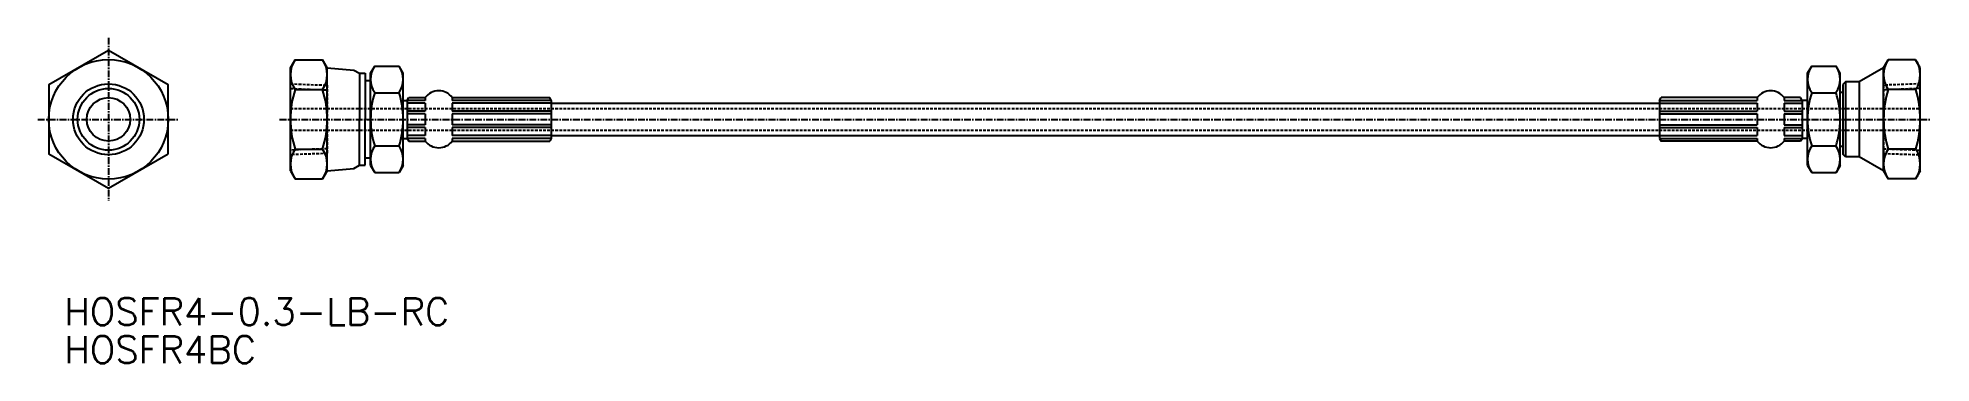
# Model space of a CAD drawing. Extents: x 39 to 387, y 104 to 163.
import ezdxf
from ezdxf.enums import TextEntityAlignment as Align

# ---------------------------------------------------------------- set-up
doc = ezdxf.new("R2010")
doc.units = 0
doc.linetypes.add('CENTER', pattern=[2, 1.25, -0.25, 0.25, -0.25])
doc.linetypes.add('DASHED', pattern=[0.75, 0.5, -0.25])
doc.layers.get('0').update_dxf_attribs({"linetype": 'CONTINUOUS'})
doc.layers.add('CENTER', color=1, linetype='CENTER')
doc.styles.get("Standard").update_dxf_attribs({"font": 'txt.shx', "bigfont": 'extfont.shx'})

msp = doc.modelspace()

# ---------------------------------------------------------------- linework, layer by layer
at = {"color": 7, "linetype": 'CONTINUOUS'}
for p, q in [((85.24, 157.98), (86.09, 159.45)), ((85.24, 138.98), (85.24, 157.98)), ((86.09, 159.45), (91.14, 159.45)), ((91.99, 157.98), (91.14, 159.45)), ((91.99, 138.98), (91.99, 157.98)), ((91.99, 157.98), (96.93, 157.55)), ((96.93, 157.55), (97.95, 156.96)), ((97.95, 156.96), (97.95, 148.48)), ((97.95, 156.96), (98.97, 156.96)), ((98.97, 156.96), (98.97, 155.61)), ((99.99, 156.98), (100.75, 158.3)), ((99.99, 139.98), (99.99, 156.98)), ((100.75, 158.3), (105.23, 158.3)), ((105.99, 156.98), (105.23, 158.3)), ((105.99, 139.98), (105.99, 156.98)), ((105.99, 139.98), (105.99, 156.98)), ((364.49, 156.98), (365.25, 158.3)), ((364.49, 139.98), (364.49, 156.98)), ((365.25, 158.3), (369.73, 158.3)), ((370.49, 156.98), (369.73, 158.3)), ((370.49, 139.98), (370.49, 156.98)), ((370.49, 139.98), (370.49, 156.98)), ((378.49, 157.98), (373.99, 155.39)), ((378.49, 157.98), (379.34, 159.45)), ((378.49, 138.98), (378.49, 157.98)), ((384.39, 159.45), (379.34, 159.45)), ((385.24, 157.98), (384.39, 159.45)), ((385.24, 138.98), (385.24, 157.98)), ((86.09, 153.97), (91.14, 153.97)), ((98.97, 155.61), (98.97, 148.48)), ((98.97, 155.61), (99.99, 155.61)), ((100.75, 153.39), (105.23, 153.39)), ((365.25, 153.39), (369.73, 153.39)), ((370.49, 153.48), (370.99, 153.48)), ((371.49, 155.39), (370.99, 154.89)), ((370.99, 154.89), (370.99, 142.08)), ((373.99, 155.39), (371.49, 155.39)), ((371.49, 155.39), (371.49, 141.58)), ((373.99, 155.39), (373.99, 141.58)), ((384.39, 153.97), (379.34, 153.97)), ((105.74, 151.98), (106.74, 151.98)), ((106.74, 151.98), (107.03, 152.48)), ((106.74, 151.98), (106.74, 144.98)), ((110.03, 151.98), (106.74, 151.98)), ((110.03, 151.48), (106.74, 151.48)), ((110.03, 149.98), (106.74, 149.98)), ((107.03, 152.48), (110.03, 152.48)), ((110.03, 152.48), (110.03, 151.98)), ((110.03, 151.48), (110.03, 149.98)), ((115.03, 152.48), (115.03, 151.98)), ((115.03, 152.48), (132.95, 152.48)), ((133.24, 151.98), (115.03, 151.98)), ((133.24, 151.48), (115.03, 151.48)), ((115.03, 151.48), (115.03, 149.98)), ((133.24, 149.98), (115.03, 149.98)), ((133.24, 151.98), (132.95, 152.48)), ((133.24, 151.98), (133.24, 144.98)), ((133.24, 151.48), (337.24, 151.48)), ((337.24, 151.98), (337.53, 152.48)), ((337.24, 151.98), (355.2, 151.98)), ((337.24, 151.98), (337.24, 144.98)), ((337.24, 151.48), (355.2, 151.48)), ((337.24, 149.98), (355.2, 149.98)), ((355.2, 152.48), (337.53, 152.48)), ((355.2, 152.48), (355.2, 151.98)), ((355.2, 151.48), (355.2, 149.98)), ((360.2, 152.48), (360.2, 151.98)), ((363.2, 152.48), (360.2, 152.48)), ((360.2, 151.98), (363.49, 151.98)), ((360.2, 151.48), (360.2, 149.98)), ((360.2, 151.48), (363.49, 151.48)), ((360.2, 149.98), (363.49, 149.98)), ((363.49, 151.98), (363.2, 152.48)), ((363.49, 151.98), (363.49, 144.98)), ((364.49, 151.98), (363.49, 151.98)), ((97.95, 140.01), (97.95, 148.48)), ((98.97, 141.36), (98.97, 148.48)), ((110.03, 149.48), (106.74, 149.48)), ((110.03, 147.48), (106.74, 147.48)), ((110.03, 146.98), (106.74, 146.98)), ((110.03, 149.48), (110.03, 147.48)), ((110.03, 146.98), (110.03, 145.48)), ((133.24, 149.48), (115.03, 149.48)), ((115.03, 149.48), (115.03, 147.48)), ((133.24, 147.48), (115.03, 147.48)), ((133.24, 146.98), (115.03, 146.98)), ((115.03, 146.98), (115.03, 145.48)), ((337.24, 149.48), (355.2, 149.48)), ((337.24, 147.48), (355.2, 147.48)), ((337.24, 146.98), (355.2, 146.98)), ((355.2, 149.48), (355.2, 147.48)), ((355.2, 146.98), (355.2, 145.48)), ((360.2, 149.48), (360.2, 147.48)), ((360.2, 149.48), (363.49, 149.48)), ((360.2, 147.48), (363.49, 147.48)), ((360.2, 146.98), (360.2, 145.48)), ((360.2, 146.98), (363.49, 146.98)), ((86.09, 143), (91.14, 143)), ((100.75, 143.58), (105.23, 143.58)), ((105.74, 144.98), (106.74, 144.98)), ((110.03, 145.48), (106.74, 145.48)), ((106.74, 144.98), (107.03, 144.48)), ((110.03, 144.98), (106.74, 144.98)), ((107.03, 144.48), (110.03, 144.48)), ((110.03, 144.98), (110.03, 144.48)), ((133.24, 145.48), (115.03, 145.48)), ((133.24, 144.98), (115.03, 144.98)), ((115.03, 144.98), (115.03, 144.48)), ((115.03, 144.48), (132.95, 144.48)), ((133.24, 144.98), (132.95, 144.48)), ((133.24, 145.48), (337.24, 145.48)), ((337.24, 145.48), (355.2, 145.48)), ((337.24, 144.98), (355.2, 144.98)), ((337.24, 144.98), (337.53, 144.48)), ((355.2, 144.48), (337.53, 144.48)), ((355.2, 144.98), (355.2, 144.48)), ((360.2, 145.48), (363.49, 145.48)), ((360.2, 144.98), (360.2, 144.48)), ((360.2, 144.98), (363.49, 144.98)), ((363.2, 144.48), (360.2, 144.48)), ((363.49, 144.98), (363.2, 144.48)), ((364.49, 144.98), (363.49, 144.98)), ((365.25, 143.58), (369.73, 143.58)), ((370.99, 143.48), (370.49, 143.48)), ((384.39, 143), (379.34, 143)), ((91.99, 138.98), (96.93, 139.42)), ((96.93, 139.42), (97.95, 140.01)), ((97.95, 140.01), (98.97, 140.01)), ((98.97, 140.01), (98.97, 141.36)), ((98.97, 141.36), (99.99, 141.36)), ((99.99, 139.98), (100.75, 138.67)), ((105.99, 139.98), (105.23, 138.67)), ((364.49, 139.98), (365.25, 138.67)), ((370.49, 139.98), (369.73, 138.67)), ((371.49, 141.58), (370.99, 142.08)), ((373.99, 141.58), (371.49, 141.58)), ((378.49, 138.98), (373.99, 141.58)), ((85.24, 138.98), (86.09, 137.52)), ((86.09, 137.52), (91.14, 137.52)), ((91.99, 138.98), (91.14, 137.52)), ((100.75, 138.67), (105.23, 138.67)), ((365.25, 138.67), (369.73, 138.67)), ((378.49, 138.98), (379.34, 137.52)), ((384.39, 137.52), (379.34, 137.52)), ((385.24, 138.98), (384.39, 137.52))]:
    msp.add_line(p, q, dxfattribs=at)
at = {"color": 3, "linetype": 'DASHED'}
for p, q in [((85.24, 155.02), (91.99, 154.77)), ((85.24, 154.16), (91.99, 153.91)), ((91.99, 154.77), (91.99, 142.2)), ((385.24, 155.02), (378.49, 154.77)), ((378.49, 154.77), (378.49, 142.2)), ((385.24, 154.16), (378.49, 153.91)), ((85.24, 150.48), (385.24, 150.48)), ((85.24, 146.48), (385.24, 146.48)), ((91.99, 143.06), (85.24, 142.81)), ((378.49, 143.06), (385.24, 142.81)), ((91.99, 142.2), (85.24, 141.95)), ((378.49, 142.2), (385.24, 141.95))]:
    msp.add_line(p, q, dxfattribs=at)
at = {"color": 7, "linetype": 'CONTINUOUS'}
msp.add_lwpolyline([(62.74, 142.13), (62.74, 154.84), (51.74, 161.19), (40.74, 154.84), (40.74, 142.13), (51.74, 135.78)], close=True, dxfattribs=at)
for radius in [11, 6.53, 4]:
    msp.add_circle((51.74, 148.48), radius, dxfattribs=at)
at = {"color": 3, "linetype": 'CONTINUOUS'}
msp.add_circle((51.74, 148.48), 5.68, dxfattribs=at)
at = {"color": 7, "linetype": 'CONTINUOUS'}
for centre, radius, start, end in [((90.09, 156.71), 4.86, 145.6158, 214.3842), ((87.13, 156.71), 4.86, 325.6158, 34.3842), ((104.33, 155.85), 4.34, 145.6157, 214.3843), ((101.64, 155.85), 4.34, 325.6157, 34.3843), ((368.83, 155.85), 4.34, 145.6157, 214.3843), ((366.14, 155.85), 4.34, 325.6157, 34.3843), ((383.34, 156.71), 4.86, 145.6158, 214.3842), ((380.38, 156.71), 4.86, 325.6158, 34.3842), ((103.39, 148.48), 18.15, 162.412, 197.588), ((73.84, 148.48), 18.15, 342.412, 17.588), ((116.23, 148.48), 16.24, 162.412, 197.588), ((89.75, 148.48), 16.24, 342.412, 17.588), ((112.53, 150.61), 3.12, 36.8699, 143.1301), ((357.7, 150.61), 3.12, 36.8699, 143.1301), ((380.73, 148.48), 16.24, 162.412, 197.588), ((354.25, 148.48), 16.24, 342.412, 17.588), ((396.64, 148.48), 18.15, 162.412, 197.588), ((367.09, 148.48), 18.15, 342.412, 17.588), ((90.09, 140.26), 4.86, 145.6158, 214.3842), ((87.13, 140.26), 4.86, 325.6158, 34.3842), ((104.33, 141.12), 4.34, 145.6157, 214.3843), ((101.64, 141.12), 4.34, 325.6157, 34.3843), ((112.53, 146.36), 3.12, 216.8699, 323.1301), ((357.7, 146.36), 3.12, 216.8699, 323.1301), ((368.83, 141.12), 4.34, 145.6157, 214.3843), ((366.14, 141.12), 4.34, 325.6157, 34.3843), ((383.34, 140.26), 4.86, 145.6158, 214.3842), ((380.38, 140.26), 4.86, 325.6158, 34.3842)]:
    msp.add_arc(centre, radius, start, end, dxfattribs=at)
at = {"layer": 'CENTER', "color": 1, "linetype": 'CENTER'}
for p, q in [((51.74, 163.5), (51.74, 133.47)), ((38.74, 148.48), (64.74, 148.48)), ((83.24, 148.48), (387.24, 148.48))]:
    msp.add_line(p, q, dxfattribs=at)

# ---------------------------------------------------------------- texts
at = {"color": 7, "linetype": 'CONTINUOUS'}
for s, p in [('HOSFR4-0.3-LB-RC', (43.57, 113.06)), ('HOSFR4BC', (43.57, 106.06))]:
    msp.add_text(s, height=5, dxfattribs=at).set_placement(p, align=Align.MIDDLE_LEFT)

doc.saveas('drawing.dxf')
